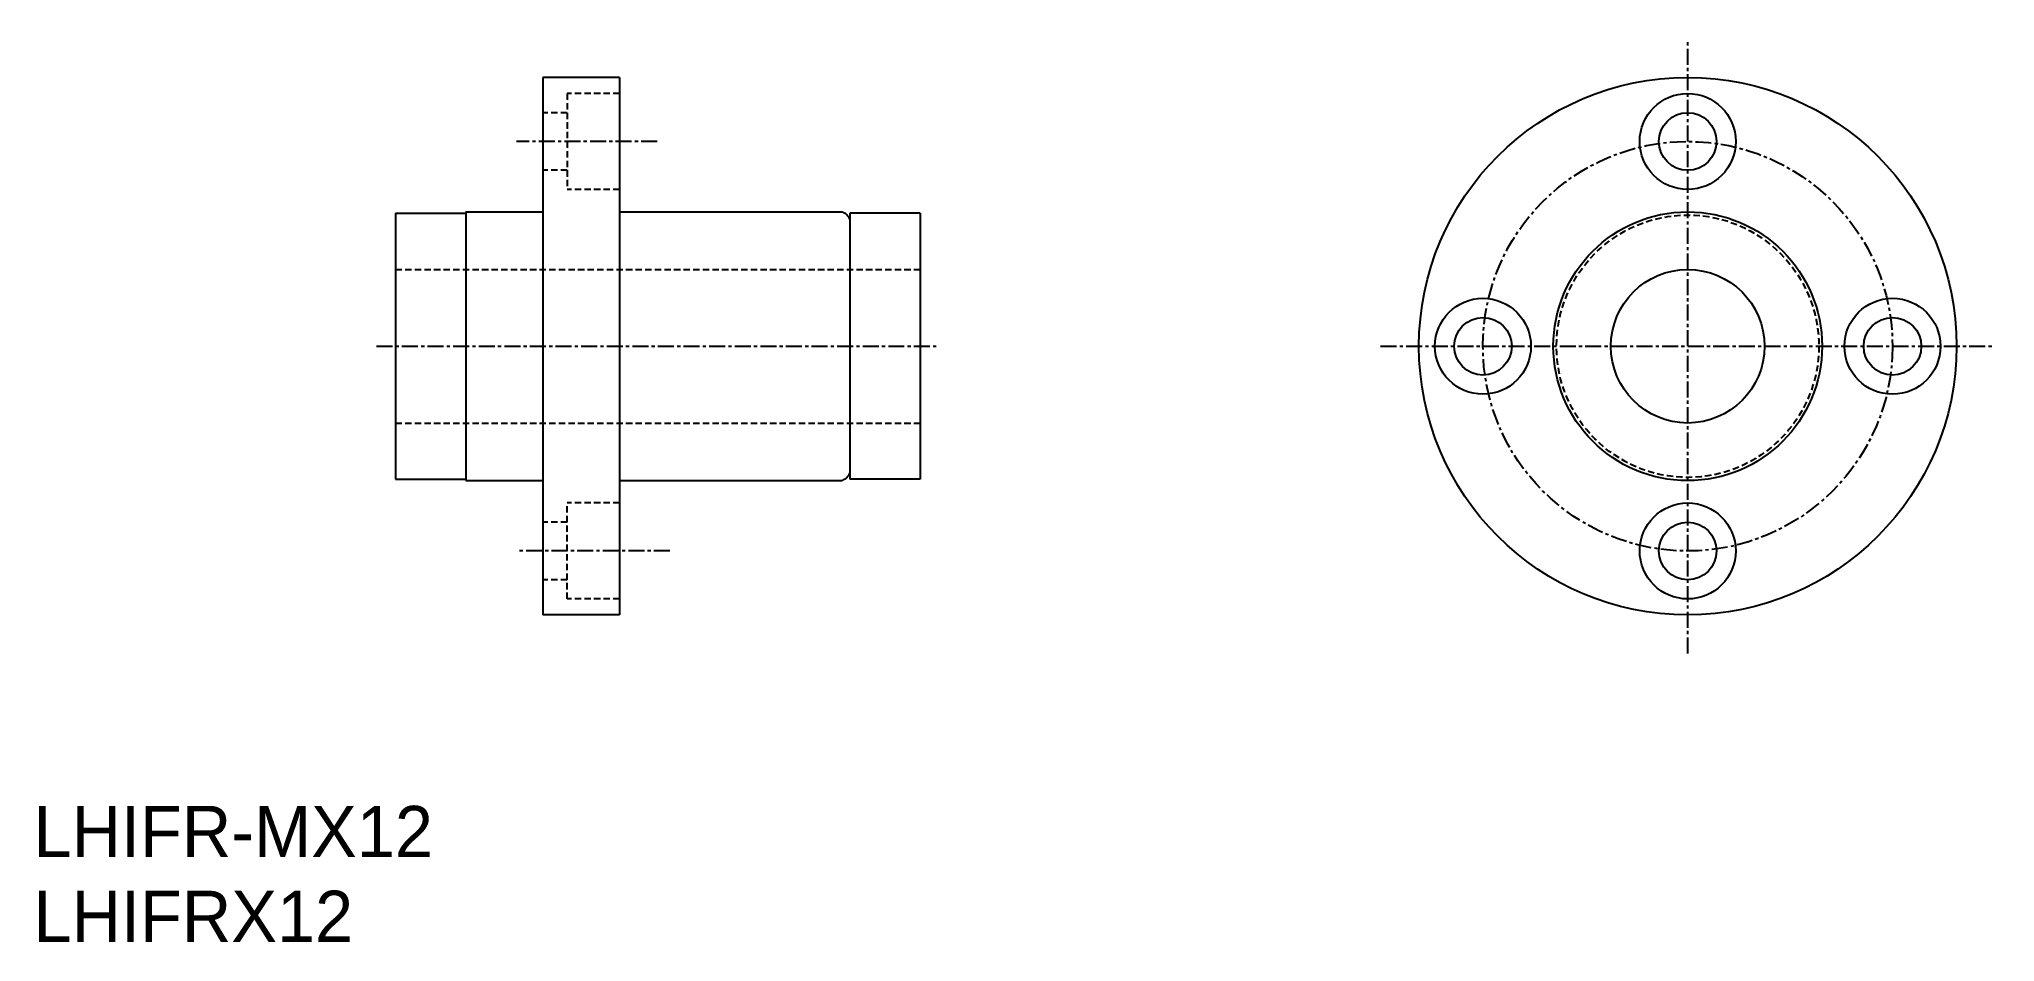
# Model space of a CAD drawing. Extents: x 319 to 471, y 139 to 209.
import ezdxf

# ---------------------------------------------------------------- set-up
doc = ezdxf.new("R2010")
doc.units = 0
doc.linetypes.add('CENTER', pattern=[2, 1.25, -0.25, 0.25, -0.25])
doc.linetypes.add('DASHED', pattern=[0.75, 0.5, -0.25])
doc.layers.get('0').update_dxf_attribs({"linetype": 'CONTINUOUS'})
doc.layers.add('CENTER', color=1, linetype='CENTER')

msp = doc.modelspace()

# ---------------------------------------------------------------- linework, layer by layer
at = {"color": 7, "linetype": 'CONTINUOUS'}
for p, q in [((358.01, 206.09), (358.01, 164.09)), ((364.01, 206.09), (358.01, 206.09)), ((364.01, 206.09), (364.01, 164.09)), ((346.51, 195.49), (352.01, 195.49)), ((346.51, 195.49), (346.51, 174.69)), ((352.01, 195.59), (358.01, 195.59)), ((352.01, 195.59), (352.01, 174.59)), ((364.01, 195.59), (381.41, 195.59)), ((387.51, 195.49), (382.01, 195.49)), ((382.01, 195.49), (382.01, 174.69)), ((387.51, 195.49), (387.51, 174.69)), ((346.51, 174.69), (352.01, 174.69)), ((352.01, 174.59), (358.01, 174.59)), ((364.01, 174.59), (381.41, 174.59)), ((387.51, 174.69), (382.01, 174.69)), ((364.01, 164.09), (358.01, 164.09))]:
    msp.add_line(p, q, dxfattribs=at)
at = {"color": 3, "linetype": 'DASHED'}
for p, q in [((364.01, 204.84), (359.91, 204.84)), ((359.91, 204.84), (359.91, 197.34)), ((359.91, 203.34), (358.01, 203.34)), ((359.91, 198.84), (358.01, 198.84)), ((364.01, 197.34), (359.91, 197.34)), ((346.51, 191.09), (387.51, 191.09)), ((346.51, 179.09), (387.51, 179.09)), ((364.01, 172.84), (359.91, 172.84)), ((359.91, 165.34), (359.91, 172.84)), ((359.91, 171.34), (358.01, 171.34)), ((359.91, 166.84), (358.01, 166.84)), ((364.01, 165.34), (359.91, 165.34))]:
    msp.add_line(p, q, dxfattribs=at)
at = {"color": 7, "linetype": 'CONTINUOUS'}
for centre, radius in [((447.47, 185.09), 21), ((447.47, 201.09), 3.75), ((447.47, 201.09), 2.25), ((447.47, 185.09), 10.5), ((447.47, 185.09), 6), ((431.47, 185.09), 3.75), ((463.47, 185.09), 3.75), ((431.47, 185.09), 2.25), ((463.47, 185.09), 2.25), ((447.47, 169.09), 3.75), ((447.47, 169.09), 2.25)]:
    msp.add_circle(centre, radius, dxfattribs=at)
at = {"color": 3, "linetype": 'DASHED'}
msp.add_circle((447.47, 185.09), 10.25, dxfattribs=at)
at = {"color": 7, "linetype": 'CONTINUOUS'}
for centre, start, end in [((380.86, 194.42), 27.7958, 64.6683), ((380.86, 175.77), 295.3317, 332.2042)]:
    msp.add_arc(centre, 1.3, start, end, dxfattribs=at)
at = {"layer": 'CENTER', "color": 1, "linetype": 'CENTER'}
for p, q in [((447.47, 161.09), (447.47, 209.09)), ((366.95, 201.09), (355.95, 201.09)), ((345.01, 185.09), (389.01, 185.09)), ((423.47, 185.09), (471.47, 185.09)), ((367.95, 169.09), (355.95, 169.09))]:
    msp.add_line(p, q, dxfattribs=at)
msp.add_circle((447.47, 185.09), 16, dxfattribs=at)

# ---------------------------------------------------------------- texts
at = {"color": 7, "linetype": 'CONTINUOUS'}
for s, p in [('LHIFR-MX12', (318.22, 145.17)), ('LHIFRX12', (318.22, 138.54))]:
    msp.add_text(s, height=4, dxfattribs=at).set_placement(p)

doc.saveas('drawing.dxf')
